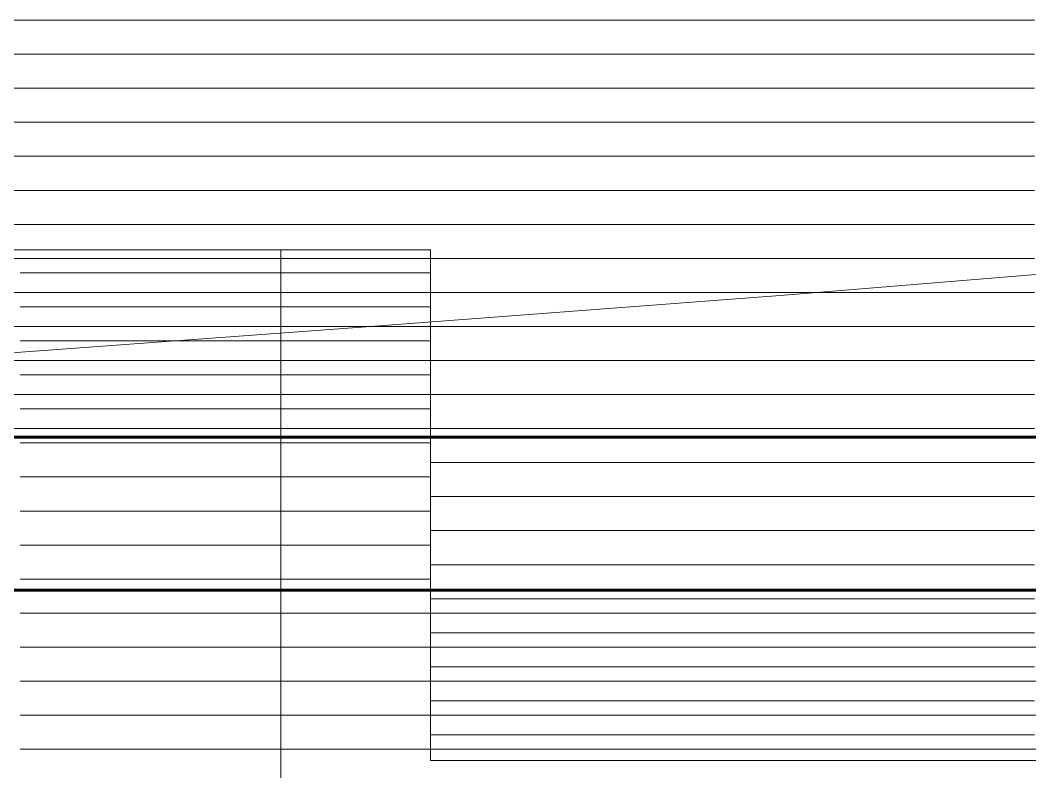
# Model space of a CAD drawing. Header units: metres. Extents: x 48 to 635, y -15 to 39.
# Drawn here: x 65.493 to 68.461, y 16.989 to 19.197 of the extents above; entities that cross this region are included whole.
import ezdxf

# ---------------------------------------------------------------- set-up
doc = ezdxf.new("R2010")
doc.units = ezdxf.units.M
doc.header["$MEASUREMENT"] = 0
doc.linetypes.add('Wipeout_Contour', pattern=[1, 0, -1])
for name, color, linetype in [('Interior - Furniture', 7, 'Continuous'), ('Shell - Roof', 7, 'Continuous'), ('Structural - Bearing', 7, 'Continuous')]:
    doc.layers.add(name, color=color, linetype=linetype)

# ---------------------------------------------------------------- blocks, each defined once
blk = doc.blocks.new('*X19')
at = {"layer": 'Shell - Roof', "color": 23, "linetype": 'Continuous', "lineweight": 13, "true_color": 0xbf8080}
for p, q in [((65.7388, 18.4551), (65.4926, 18.4551)), ((65.7388, 18.4551), (65.4926, 18.4551)), ((65.985, 18.4551), (65.7388, 18.4551)), ((65.985, 18.4551), (65.7388, 18.4551)), ((66.2312, 18.4551), (65.985, 18.4551)), ((66.2312, 18.4551), (65.985, 18.4551)), ((66.259, 18.4551), (66.2312, 18.4551)), ((66.259, 18.4551), (66.2312, 18.4551)), ((65.7388, 18.3551), (65.4926, 18.3551)), ((65.7388, 18.3551), (65.4926, 18.3551)), ((65.985, 18.3551), (65.7388, 18.3551)), ((65.985, 18.3551), (65.7388, 18.3551)), ((66.2312, 18.3551), (65.985, 18.3551)), ((66.2312, 18.3551), (65.985, 18.3551)), ((66.259, 18.3551), (66.2312, 18.3551)), ((66.259, 18.3551), (66.2312, 18.3551)), ((65.7388, 18.2551), (65.4926, 18.2551)), ((65.7388, 18.2551), (65.4926, 18.2551)), ((65.985, 18.2551), (65.7388, 18.2551)), ((65.985, 18.2551), (65.7388, 18.2551)), ((66.2312, 18.2551), (65.985, 18.2551)), ((66.2312, 18.2551), (65.985, 18.2551)), ((66.259, 18.2551), (66.2312, 18.2551)), ((66.259, 18.2551), (66.2312, 18.2551)), ((65.7388, 18.1551), (65.4926, 18.1551)), ((65.7388, 18.1551), (65.4926, 18.1551)), ((65.985, 18.1551), (65.7388, 18.1551)), ((65.985, 18.1551), (65.7388, 18.1551)), ((66.2312, 18.1551), (65.985, 18.1551)), ((66.2312, 18.1551), (65.985, 18.1551)), ((66.259, 18.1551), (66.2312, 18.1551)), ((66.259, 18.1551), (66.2312, 18.1551)), ((65.7388, 18.0551), (65.4926, 18.0551)), ((65.7388, 18.0551), (65.4926, 18.0551)), ((65.985, 18.0551), (65.7388, 18.0551)), ((65.985, 18.0551), (65.7388, 18.0551)), ((66.2312, 18.0551), (65.985, 18.0551)), ((66.2312, 18.0551), (65.985, 18.0551)), ((66.259, 18.0551), (66.2312, 18.0551)), ((66.259, 18.0551), (66.2312, 18.0551)), ((65.7388, 17.9551), (65.4926, 17.9551)), ((65.7388, 17.9551), (65.4926, 17.9551)), ((65.985, 17.9551), (65.7388, 17.9551)), ((65.985, 17.9551), (65.7388, 17.9551)), ((66.2312, 17.9551), (65.985, 17.9551)), ((66.2312, 17.9551), (65.985, 17.9551)), ((66.259, 17.9551), (66.2312, 17.9551)), ((66.259, 17.9551), (66.2312, 17.9551)), ((65.7388, 17.8551), (65.4926, 17.8551)), ((65.7388, 17.8551), (65.4926, 17.8551)), ((65.985, 17.8551), (65.7388, 17.8551)), ((65.985, 17.8551), (65.7388, 17.8551)), ((66.2312, 17.8551), (65.985, 17.8551)), ((66.2312, 17.8551), (65.985, 17.8551)), ((66.259, 17.8551), (66.2312, 17.8551)), ((66.259, 17.8551), (66.2312, 17.8551)), ((65.7388, 17.7551), (65.4926, 17.7551)), ((65.7388, 17.7551), (65.4926, 17.7551)), ((65.985, 17.7551), (65.7388, 17.7551)), ((65.985, 17.7551), (65.7388, 17.7551)), ((66.2312, 17.7551), (65.985, 17.7551)), ((66.2312, 17.7551), (65.985, 17.7551)), ((66.259, 17.7551), (66.2312, 17.7551)), ((66.259, 17.7551), (66.2312, 17.7551)), ((65.7388, 17.6551), (65.4926, 17.6551)), ((65.7388, 17.6551), (65.4926, 17.6551)), ((65.985, 17.6551), (65.7388, 17.6551)), ((65.985, 17.6551), (65.7388, 17.6551)), ((66.2312, 17.6551), (65.985, 17.6551)), ((66.2312, 17.6551), (65.985, 17.6551)), ((66.259, 17.6551), (66.2312, 17.6551)), ((66.259, 17.6551), (66.2312, 17.6551)), ((65.7388, 17.5551), (65.4926, 17.5551)), ((65.7388, 17.5551), (65.4926, 17.5551)), ((65.985, 17.5551), (65.7388, 17.5551)), ((65.985, 17.5551), (65.7388, 17.5551)), ((66.2312, 17.5551), (65.985, 17.5551)), ((66.2312, 17.5551), (65.985, 17.5551)), ((66.259, 17.5551), (66.2312, 17.5551)), ((66.259, 17.5551), (66.2312, 17.5551)), ((65.7388, 17.4551), (65.4926, 17.4551)), ((65.7388, 17.4551), (65.4926, 17.4551)), ((65.985, 17.4551), (65.7388, 17.4551)), ((65.985, 17.4551), (65.7388, 17.4551)), ((66.2312, 17.4551), (65.985, 17.4551)), ((66.2312, 17.4551), (65.985, 17.4551)), ((66.259, 17.4551), (66.2312, 17.4551)), ((66.259, 17.4551), (66.2312, 17.4551)), ((65.7388, 17.3551), (65.4926, 17.3551)), ((65.7388, 17.3551), (65.4926, 17.3551)), ((65.985, 17.3551), (65.7388, 17.3551)), ((65.985, 17.3551), (65.7388, 17.3551)), ((66.2312, 17.3551), (65.985, 17.3551)), ((66.2312, 17.3551), (65.985, 17.3551)), ((66.259, 17.3551), (66.2312, 17.3551)), ((66.259, 17.3551), (66.2312, 17.3551)), ((65.7388, 17.2551), (65.4926, 17.2551)), ((65.7388, 17.2551), (65.4926, 17.2551)), ((65.985, 17.2551), (65.7388, 17.2551)), ((65.985, 17.2551), (65.7388, 17.2551)), ((66.2312, 17.2551), (65.985, 17.2551)), ((66.2312, 17.2551), (65.985, 17.2551)), ((66.259, 17.2551), (66.2312, 17.2551)), ((66.259, 17.2551), (66.2312, 17.2551)), ((65.7388, 17.1551), (65.4926, 17.1551)), ((65.7388, 17.1551), (65.4926, 17.1551)), ((65.985, 17.1551), (65.7388, 17.1551)), ((65.985, 17.1551), (65.7388, 17.1551)), ((66.2312, 17.1551), (65.985, 17.1551)), ((66.2312, 17.1551), (65.985, 17.1551)), ((66.259, 17.1551), (66.2312, 17.1551)), ((66.259, 17.1551), (66.2312, 17.1551)), ((65.7388, 17.0551), (65.4926, 17.0551)), ((65.7388, 17.0551), (65.4926, 17.0551)), ((65.985, 17.0551), (65.7388, 17.0551)), ((65.985, 17.0551), (65.7388, 17.0551)), ((66.2312, 17.0551), (65.985, 17.0551)), ((66.2312, 17.0551), (65.985, 17.0551)), ((66.259, 17.0551), (66.2312, 17.0551)), ((66.259, 17.0551), (66.2312, 17.0551))]:
    blk.add_line(p, q, dxfattribs=at)
blk = doc.blocks.new('*X20')
at = {"layer": 'Shell - Roof', "color": 23, "linetype": 'Continuous', "lineweight": 13, "true_color": 0xbf8080}
for p, q in [((66.259, 18.4551), (66.4774, 18.4551)), ((66.259, 18.4551), (66.4774, 18.4551)), ((66.4774, 18.4551), (66.6988, 18.4551)), ((66.4774, 18.4551), (66.6988, 18.4551)), ((66.259, 18.3551), (66.4774, 18.3551)), ((66.259, 18.3551), (66.4774, 18.3551)), ((66.4774, 18.3551), (66.6988, 18.3551)), ((66.4774, 18.3551), (66.6988, 18.3551)), ((66.259, 18.2551), (66.4774, 18.2551)), ((66.259, 18.2551), (66.4774, 18.2551)), ((66.4774, 18.2551), (66.6988, 18.2551)), ((66.4774, 18.2551), (66.6988, 18.2551)), ((66.259, 18.1551), (66.4774, 18.1551)), ((66.259, 18.1551), (66.4774, 18.1551)), ((66.4774, 18.1551), (66.6988, 18.1551)), ((66.4774, 18.1551), (66.6988, 18.1551)), ((66.259, 18.0551), (66.4774, 18.0551)), ((66.259, 18.0551), (66.4774, 18.0551)), ((66.4774, 18.0551), (66.6988, 18.0551)), ((66.4774, 18.0551), (66.6988, 18.0551)), ((66.259, 17.9551), (66.4774, 17.9551)), ((66.259, 17.9551), (66.4774, 17.9551)), ((66.4774, 17.9551), (66.6988, 17.9551)), ((66.4774, 17.9551), (66.6988, 17.9551)), ((66.259, 17.8551), (66.4774, 17.8551)), ((66.259, 17.8551), (66.4774, 17.8551)), ((66.4774, 17.8551), (66.6988, 17.8551)), ((66.4774, 17.8551), (66.6988, 17.8551)), ((66.259, 17.7551), (66.4774, 17.7551)), ((66.259, 17.7551), (66.4774, 17.7551)), ((66.4774, 17.7551), (66.6988, 17.7551)), ((66.4774, 17.7551), (66.6988, 17.7551)), ((66.259, 17.6551), (66.4774, 17.6551)), ((66.259, 17.6551), (66.4774, 17.6551)), ((66.4774, 17.6551), (66.6988, 17.6551)), ((66.4774, 17.6551), (66.6988, 17.6551)), ((66.259, 17.5551), (66.4774, 17.5551)), ((66.259, 17.5551), (66.4774, 17.5551)), ((66.4774, 17.5551), (66.6988, 17.5551)), ((66.4774, 17.5551), (66.6988, 17.5551)), ((66.259, 17.4551), (66.4774, 17.4551)), ((66.259, 17.4551), (66.4774, 17.4551)), ((66.4774, 17.4551), (66.7236, 17.4551)), ((66.4774, 17.4551), (66.7236, 17.4551)), ((66.7236, 17.4551), (66.9698, 17.4551)), ((66.7236, 17.4551), (66.9698, 17.4551)), ((66.9698, 17.4551), (67.216, 17.4551)), ((66.9698, 17.4551), (67.216, 17.4551)), ((67.216, 17.4551), (67.4622, 17.4551)), ((67.216, 17.4551), (67.4622, 17.4551)), ((67.4622, 17.4551), (67.7084, 17.4551)), ((67.4622, 17.4551), (67.7084, 17.4551)), ((67.7084, 17.4551), (67.9546, 17.4551)), ((67.7084, 17.4551), (67.9546, 17.4551)), ((67.9546, 17.4551), (68.2008, 17.4551)), ((67.9546, 17.4551), (68.2008, 17.4551)), ((68.2008, 17.4551), (68.447, 17.4551)), ((68.2008, 17.4551), (68.447, 17.4551)), ((68.447, 17.4551), (68.6932, 17.4551)), ((68.447, 17.4551), (68.6932, 17.4551)), ((66.259, 17.3551), (66.4774, 17.3551)), ((66.259, 17.3551), (66.4774, 17.3551)), ((66.4774, 17.3551), (66.7236, 17.3551)), ((66.4774, 17.3551), (66.7236, 17.3551)), ((66.7236, 17.3551), (66.9698, 17.3551)), ((66.7236, 17.3551), (66.9698, 17.3551)), ((66.9698, 17.3551), (67.216, 17.3551)), ((66.9698, 17.3551), (67.216, 17.3551)), ((67.216, 17.3551), (67.4622, 17.3551)), ((67.216, 17.3551), (67.4622, 17.3551)), ((67.4622, 17.3551), (67.7084, 17.3551)), ((67.4622, 17.3551), (67.7084, 17.3551)), ((67.7084, 17.3551), (67.9546, 17.3551)), ((67.7084, 17.3551), (67.9546, 17.3551)), ((67.9546, 17.3551), (68.2008, 17.3551)), ((67.9546, 17.3551), (68.2008, 17.3551)), ((68.2008, 17.3551), (68.447, 17.3551)), ((68.2008, 17.3551), (68.447, 17.3551)), ((68.447, 17.3551), (68.6932, 17.3551)), ((68.447, 17.3551), (68.6932, 17.3551)), ((66.259, 17.2551), (66.4774, 17.2551)), ((66.259, 17.2551), (66.4774, 17.2551)), ((66.4774, 17.2551), (66.7236, 17.2551)), ((66.4774, 17.2551), (66.7236, 17.2551)), ((66.7236, 17.2551), (66.9698, 17.2551)), ((66.7236, 17.2551), (66.9698, 17.2551)), ((66.9698, 17.2551), (67.216, 17.2551)), ((66.9698, 17.2551), (67.216, 17.2551)), ((67.216, 17.2551), (67.4622, 17.2551)), ((67.216, 17.2551), (67.4622, 17.2551)), ((67.4622, 17.2551), (67.7084, 17.2551)), ((67.4622, 17.2551), (67.7084, 17.2551)), ((67.7084, 17.2551), (67.9546, 17.2551)), ((67.7084, 17.2551), (67.9546, 17.2551)), ((67.9546, 17.2551), (68.2008, 17.2551)), ((67.9546, 17.2551), (68.2008, 17.2551)), ((68.2008, 17.2551), (68.447, 17.2551)), ((68.2008, 17.2551), (68.447, 17.2551)), ((68.447, 17.2551), (68.6932, 17.2551)), ((68.447, 17.2551), (68.6932, 17.2551)), ((66.259, 17.1551), (66.4774, 17.1551)), ((66.259, 17.1551), (66.4774, 17.1551)), ((66.4774, 17.1551), (66.7236, 17.1551)), ((66.4774, 17.1551), (66.7236, 17.1551)), ((66.7236, 17.1551), (66.9698, 17.1551)), ((66.7236, 17.1551), (66.9698, 17.1551)), ((66.9698, 17.1551), (67.216, 17.1551)), ((66.9698, 17.1551), (67.216, 17.1551)), ((67.216, 17.1551), (67.4622, 17.1551)), ((67.216, 17.1551), (67.4622, 17.1551)), ((67.4622, 17.1551), (67.7084, 17.1551)), ((67.4622, 17.1551), (67.7084, 17.1551)), ((67.7084, 17.1551), (67.9546, 17.1551)), ((67.7084, 17.1551), (67.9546, 17.1551)), ((67.9546, 17.1551), (68.2008, 17.1551)), ((67.9546, 17.1551), (68.2008, 17.1551)), ((68.2008, 17.1551), (68.447, 17.1551)), ((68.2008, 17.1551), (68.447, 17.1551)), ((68.447, 17.1551), (68.6932, 17.1551)), ((68.447, 17.1551), (68.6932, 17.1551)), ((66.259, 17.0551), (66.4774, 17.0551)), ((66.259, 17.0551), (66.4774, 17.0551)), ((66.4774, 17.0551), (66.7236, 17.0551)), ((66.4774, 17.0551), (66.7236, 17.0551)), ((66.7236, 17.0551), (66.9698, 17.0551)), ((66.7236, 17.0551), (66.9698, 17.0551)), ((66.9698, 17.0551), (67.216, 17.0551)), ((66.9698, 17.0551), (67.216, 17.0551)), ((67.216, 17.0551), (67.4622, 17.0551)), ((67.216, 17.0551), (67.4622, 17.0551)), ((67.4622, 17.0551), (67.7084, 17.0551)), ((67.4622, 17.0551), (67.7084, 17.0551)), ((67.7084, 17.0551), (67.9546, 17.0551)), ((67.7084, 17.0551), (67.9546, 17.0551)), ((67.9546, 17.0551), (68.2008, 17.0551)), ((67.9546, 17.0551), (68.2008, 17.0551)), ((68.2008, 17.0551), (68.447, 17.0551)), ((68.2008, 17.0551), (68.447, 17.0551)), ((68.447, 17.0551), (68.6932, 17.0551)), ((68.447, 17.0551), (68.6932, 17.0551))]:
    blk.add_line(p, q, dxfattribs=at)
blk = doc.blocks.new('*X21')
at = {"layer": 'Shell - Roof', "color": 23, "linetype": 'Continuous', "lineweight": 13, "true_color": 0xbf8080}
for p, q in [((65.5786, 19.1974), (65.3372, 19.1974)), ((65.5786, 19.1974), (65.3372, 19.1974)), ((65.82, 19.1974), (65.5786, 19.1974)), ((65.82, 19.1974), (65.5786, 19.1974)), ((66.0614, 19.1974), (65.82, 19.1974)), ((66.0614, 19.1974), (65.82, 19.1974)), ((66.3029, 19.1974), (66.0614, 19.1974)), ((66.3029, 19.1974), (66.0614, 19.1974)), ((66.5443, 19.1974), (66.3029, 19.1974)), ((66.5443, 19.1974), (66.3029, 19.1974)), ((66.7857, 19.1974), (66.5443, 19.1974)), ((66.7857, 19.1974), (66.5443, 19.1974)), ((67.0271, 19.1974), (66.7857, 19.1974)), ((67.0271, 19.1974), (66.7857, 19.1974)), ((67.2685, 19.1974), (67.0271, 19.1974)), ((67.2685, 19.1974), (67.0271, 19.1974)), ((67.51, 19.1974), (67.2685, 19.1974)), ((67.51, 19.1974), (67.2685, 19.1974)), ((67.7514, 19.1974), (67.51, 19.1974)), ((67.7514, 19.1974), (67.51, 19.1974)), ((67.9928, 19.1974), (67.7514, 19.1974)), ((67.9928, 19.1974), (67.7514, 19.1974)), ((68.2342, 19.1974), (67.9928, 19.1974)), ((68.2342, 19.1974), (67.9928, 19.1974)), ((68.4756, 19.1974), (68.2342, 19.1974)), ((68.4756, 19.1974), (68.2342, 19.1974)), ((65.5786, 19.0974), (65.3372, 19.0974)), ((65.5786, 19.0974), (65.3372, 19.0974)), ((65.82, 19.0974), (65.5786, 19.0974)), ((65.82, 19.0974), (65.5786, 19.0974)), ((66.0614, 19.0974), (65.82, 19.0974)), ((66.0614, 19.0974), (65.82, 19.0974)), ((66.3029, 19.0974), (66.0614, 19.0974)), ((66.3029, 19.0974), (66.0614, 19.0974)), ((66.5443, 19.0974), (66.3029, 19.0974)), ((66.5443, 19.0974), (66.3029, 19.0974)), ((66.7857, 19.0974), (66.5443, 19.0974)), ((66.7857, 19.0974), (66.5443, 19.0974)), ((67.0271, 19.0974), (66.7857, 19.0974)), ((67.0271, 19.0974), (66.7857, 19.0974)), ((67.2685, 19.0974), (67.0271, 19.0974)), ((67.2685, 19.0974), (67.0271, 19.0974)), ((67.51, 19.0974), (67.2685, 19.0974)), ((67.51, 19.0974), (67.2685, 19.0974)), ((67.7514, 19.0974), (67.51, 19.0974)), ((67.7514, 19.0974), (67.51, 19.0974)), ((67.9928, 19.0974), (67.7514, 19.0974)), ((67.9928, 19.0974), (67.7514, 19.0974)), ((68.2342, 19.0974), (67.9928, 19.0974)), ((68.2342, 19.0974), (67.9928, 19.0974)), ((68.4756, 19.0974), (68.2342, 19.0974)), ((68.4756, 19.0974), (68.2342, 19.0974)), ((65.5786, 18.9974), (65.3372, 18.9974)), ((65.5786, 18.9974), (65.3372, 18.9974)), ((65.82, 18.9974), (65.5786, 18.9974)), ((65.82, 18.9974), (65.5786, 18.9974)), ((66.0614, 18.9974), (65.82, 18.9974)), ((66.0614, 18.9974), (65.82, 18.9974)), ((66.3029, 18.9974), (66.0614, 18.9974)), ((66.3029, 18.9974), (66.0614, 18.9974)), ((66.5443, 18.9974), (66.3029, 18.9974)), ((66.5443, 18.9974), (66.3029, 18.9974)), ((66.7857, 18.9974), (66.5443, 18.9974)), ((66.7857, 18.9974), (66.5443, 18.9974)), ((67.0271, 18.9974), (66.7857, 18.9974)), ((67.0271, 18.9974), (66.7857, 18.9974)), ((67.2685, 18.9974), (67.0271, 18.9974)), ((67.2685, 18.9974), (67.0271, 18.9974)), ((67.51, 18.9974), (67.2685, 18.9974)), ((67.51, 18.9974), (67.2685, 18.9974)), ((67.7514, 18.9974), (67.51, 18.9974)), ((67.7514, 18.9974), (67.51, 18.9974)), ((67.9928, 18.9974), (67.7514, 18.9974)), ((67.9928, 18.9974), (67.7514, 18.9974)), ((68.2342, 18.9974), (67.9928, 18.9974)), ((68.2342, 18.9974), (67.9928, 18.9974)), ((68.4756, 18.9974), (68.2342, 18.9974)), ((68.4756, 18.9974), (68.2342, 18.9974)), ((65.5786, 18.8974), (65.3372, 18.8974)), ((65.5786, 18.8974), (65.3372, 18.8974)), ((65.82, 18.8974), (65.5786, 18.8974)), ((65.82, 18.8974), (65.5786, 18.8974)), ((66.0614, 18.8974), (65.82, 18.8974)), ((66.0614, 18.8974), (65.82, 18.8974)), ((66.3029, 18.8974), (66.0614, 18.8974)), ((66.3029, 18.8974), (66.0614, 18.8974)), ((66.5443, 18.8974), (66.3029, 18.8974)), ((66.5443, 18.8974), (66.3029, 18.8974)), ((66.7857, 18.8974), (66.5443, 18.8974)), ((66.7857, 18.8974), (66.5443, 18.8974)), ((67.0271, 18.8974), (66.7857, 18.8974)), ((67.0271, 18.8974), (66.7857, 18.8974)), ((67.2685, 18.8974), (67.0271, 18.8974)), ((67.2685, 18.8974), (67.0271, 18.8974)), ((67.51, 18.8974), (67.2685, 18.8974)), ((67.51, 18.8974), (67.2685, 18.8974)), ((67.7514, 18.8974), (67.51, 18.8974)), ((67.7514, 18.8974), (67.51, 18.8974)), ((67.9928, 18.8974), (67.7514, 18.8974)), ((67.9928, 18.8974), (67.7514, 18.8974)), ((68.2342, 18.8974), (67.9928, 18.8974)), ((68.2342, 18.8974), (67.9928, 18.8974)), ((68.4756, 18.8974), (68.2342, 18.8974)), ((68.4756, 18.8974), (68.2342, 18.8974)), ((65.5786, 18.7974), (65.3372, 18.7974)), ((65.5786, 18.7974), (65.3372, 18.7974)), ((65.82, 18.7974), (65.5786, 18.7974)), ((65.82, 18.7974), (65.5786, 18.7974)), ((66.0614, 18.7974), (65.82, 18.7974)), ((66.0614, 18.7974), (65.82, 18.7974)), ((66.3029, 18.7974), (66.0614, 18.7974)), ((66.3029, 18.7974), (66.0614, 18.7974)), ((66.5443, 18.7974), (66.3029, 18.7974)), ((66.5443, 18.7974), (66.3029, 18.7974)), ((66.7857, 18.7974), (66.5443, 18.7974)), ((66.7857, 18.7974), (66.5443, 18.7974)), ((67.0271, 18.7974), (66.7857, 18.7974)), ((67.0271, 18.7974), (66.7857, 18.7974)), ((67.2685, 18.7974), (67.0271, 18.7974)), ((67.2685, 18.7974), (67.0271, 18.7974)), ((67.51, 18.7974), (67.2685, 18.7974)), ((67.51, 18.7974), (67.2685, 18.7974)), ((67.7514, 18.7974), (67.51, 18.7974)), ((67.7514, 18.7974), (67.51, 18.7974)), ((67.9928, 18.7974), (67.7514, 18.7974)), ((67.9928, 18.7974), (67.7514, 18.7974)), ((68.2342, 18.7974), (67.9928, 18.7974)), ((68.2342, 18.7974), (67.9928, 18.7974)), ((68.4756, 18.7974), (68.2342, 18.7974)), ((68.4756, 18.7974), (68.2342, 18.7974)), ((65.5786, 18.6974), (65.3372, 18.6974)), ((65.5786, 18.6974), (65.3372, 18.6974)), ((65.82, 18.6974), (65.5786, 18.6974)), ((65.82, 18.6974), (65.5786, 18.6974)), ((66.0614, 18.6974), (65.82, 18.6974)), ((66.0614, 18.6974), (65.82, 18.6974)), ((66.3029, 18.6974), (66.0614, 18.6974)), ((66.3029, 18.6974), (66.0614, 18.6974)), ((66.5443, 18.6974), (66.3029, 18.6974)), ((66.5443, 18.6974), (66.3029, 18.6974)), ((66.7857, 18.6974), (66.5443, 18.6974)), ((66.7857, 18.6974), (66.5443, 18.6974)), ((67.0271, 18.6974), (66.7857, 18.6974)), ((67.0271, 18.6974), (66.7857, 18.6974)), ((67.2685, 18.6974), (67.0271, 18.6974)), ((67.2685, 18.6974), (67.0271, 18.6974)), ((67.51, 18.6974), (67.2685, 18.6974)), ((67.51, 18.6974), (67.2685, 18.6974)), ((67.7514, 18.6974), (67.51, 18.6974)), ((67.7514, 18.6974), (67.51, 18.6974)), ((67.9928, 18.6974), (67.7514, 18.6974)), ((67.9928, 18.6974), (67.7514, 18.6974)), ((68.2342, 18.6974), (67.9928, 18.6974)), ((68.2342, 18.6974), (67.9928, 18.6974)), ((68.4756, 18.6974), (68.2342, 18.6974)), ((68.4756, 18.6974), (68.2342, 18.6974)), ((65.5786, 18.5974), (65.3372, 18.5974)), ((65.5786, 18.5974), (65.3372, 18.5974)), ((65.82, 18.5974), (65.5786, 18.5974)), ((65.82, 18.5974), (65.5786, 18.5974)), ((66.0614, 18.5974), (65.82, 18.5974)), ((66.0614, 18.5974), (65.82, 18.5974)), ((66.3029, 18.5974), (66.0614, 18.5974)), ((66.3029, 18.5974), (66.0614, 18.5974)), ((66.5443, 18.5974), (66.3029, 18.5974)), ((66.5443, 18.5974), (66.3029, 18.5974)), ((66.7857, 18.5974), (66.5443, 18.5974)), ((66.7857, 18.5974), (66.5443, 18.5974)), ((67.0271, 18.5974), (66.7857, 18.5974)), ((67.0271, 18.5974), (66.7857, 18.5974)), ((67.2685, 18.5974), (67.0271, 18.5974)), ((67.2685, 18.5974), (67.0271, 18.5974)), ((67.51, 18.5974), (67.2685, 18.5974)), ((67.51, 18.5974), (67.2685, 18.5974)), ((67.7514, 18.5974), (67.51, 18.5974)), ((67.7514, 18.5974), (67.51, 18.5974)), ((67.9928, 18.5974), (67.7514, 18.5974)), ((67.9928, 18.5974), (67.7514, 18.5974)), ((68.2342, 18.5974), (67.9928, 18.5974)), ((68.2342, 18.5974), (67.9928, 18.5974)), ((68.4756, 18.5974), (68.2342, 18.5974)), ((68.4756, 18.5974), (68.2342, 18.5974)), ((65.5786, 18.4974), (65.3372, 18.4974)), ((65.5786, 18.4974), (65.3372, 18.4974)), ((65.82, 18.4974), (65.5786, 18.4974)), ((65.82, 18.4974), (65.5786, 18.4974)), ((66.0614, 18.4974), (65.82, 18.4974)), ((66.0614, 18.4974), (65.82, 18.4974)), ((66.3029, 18.4974), (66.0614, 18.4974)), ((66.3029, 18.4974), (66.0614, 18.4974)), ((66.5443, 18.4974), (66.3029, 18.4974)), ((66.5443, 18.4974), (66.3029, 18.4974)), ((66.7857, 18.4974), (66.5443, 18.4974)), ((66.7857, 18.4974), (66.5443, 18.4974)), ((67.0271, 18.4974), (66.7857, 18.4974)), ((67.0271, 18.4974), (66.7857, 18.4974)), ((67.2685, 18.4974), (67.0271, 18.4974)), ((67.2685, 18.4974), (67.0271, 18.4974)), ((67.51, 18.4974), (67.2685, 18.4974)), ((67.51, 18.4974), (67.2685, 18.4974)), ((67.7514, 18.4974), (67.51, 18.4974)), ((67.7514, 18.4974), (67.51, 18.4974)), ((67.9928, 18.4974), (67.7514, 18.4974)), ((67.9928, 18.4974), (67.7514, 18.4974)), ((68.2342, 18.4974), (67.9928, 18.4974)), ((68.2342, 18.4974), (67.9928, 18.4974)), ((68.4756, 18.4974), (68.2342, 18.4974)), ((68.4756, 18.4974), (68.2342, 18.4974)), ((65.5786, 18.3974), (65.3372, 18.3974)), ((65.5786, 18.3974), (65.3372, 18.3974)), ((65.82, 18.3974), (65.5786, 18.3974)), ((65.82, 18.3974), (65.5786, 18.3974)), ((66.0614, 18.3974), (65.82, 18.3974)), ((66.0614, 18.3974), (65.82, 18.3974)), ((66.3029, 18.3974), (66.0614, 18.3974)), ((66.3029, 18.3974), (66.0614, 18.3974)), ((66.5443, 18.3974), (66.3029, 18.3974)), ((66.5443, 18.3974), (66.3029, 18.3974)), ((66.7857, 18.3974), (66.5443, 18.3974)), ((66.7857, 18.3974), (66.5443, 18.3974)), ((67.0271, 18.3974), (66.7857, 18.3974)), ((67.0271, 18.3974), (66.7857, 18.3974)), ((67.2685, 18.3974), (67.0271, 18.3974)), ((67.2685, 18.3974), (67.0271, 18.3974)), ((67.51, 18.3974), (67.2685, 18.3974)), ((67.51, 18.3974), (67.2685, 18.3974)), ((67.7514, 18.3974), (67.51, 18.3974)), ((67.7514, 18.3974), (67.51, 18.3974)), ((67.9928, 18.3974), (67.7514, 18.3974)), ((67.9928, 18.3974), (67.7514, 18.3974)), ((68.2342, 18.3974), (67.9928, 18.3974)), ((68.2342, 18.3974), (67.9928, 18.3974)), ((68.4756, 18.3974), (68.2342, 18.3974)), ((68.4756, 18.3974), (68.2342, 18.3974)), ((65.5786, 18.2974), (65.3372, 18.2974)), ((65.5786, 18.2974), (65.3372, 18.2974)), ((65.82, 18.2974), (65.5786, 18.2974)), ((65.82, 18.2974), (65.5786, 18.2974)), ((66.0614, 18.2974), (65.82, 18.2974)), ((66.0614, 18.2974), (65.82, 18.2974)), ((66.3029, 18.2974), (66.0614, 18.2974)), ((66.3029, 18.2974), (66.0614, 18.2974)), ((66.5443, 18.2974), (66.3029, 18.2974)), ((66.5443, 18.2974), (66.3029, 18.2974)), ((66.7857, 18.2974), (66.5443, 18.2974)), ((66.7857, 18.2974), (66.5443, 18.2974)), ((67.0271, 18.2974), (66.7857, 18.2974)), ((67.0271, 18.2974), (66.7857, 18.2974)), ((67.2685, 18.2974), (67.0271, 18.2974)), ((67.2685, 18.2974), (67.0271, 18.2974)), ((67.51, 18.2974), (67.2685, 18.2974)), ((67.51, 18.2974), (67.2685, 18.2974)), ((67.7514, 18.2974), (67.51, 18.2974)), ((67.7514, 18.2974), (67.51, 18.2974)), ((67.9928, 18.2974), (67.7514, 18.2974)), ((67.9928, 18.2974), (67.7514, 18.2974)), ((68.2342, 18.2974), (67.9928, 18.2974)), ((68.2342, 18.2974), (67.9928, 18.2974)), ((68.4756, 18.2974), (68.2342, 18.2974)), ((68.4756, 18.2974), (68.2342, 18.2974)), ((65.5786, 18.1974), (65.3372, 18.1974)), ((65.5786, 18.1974), (65.3372, 18.1974)), ((65.82, 18.1974), (65.5786, 18.1974)), ((65.82, 18.1974), (65.5786, 18.1974)), ((66.0614, 18.1974), (65.82, 18.1974)), ((66.0614, 18.1974), (65.82, 18.1974)), ((66.3029, 18.1974), (66.0614, 18.1974)), ((66.3029, 18.1974), (66.0614, 18.1974)), ((66.5443, 18.1974), (66.3029, 18.1974)), ((66.5443, 18.1974), (66.3029, 18.1974)), ((66.7857, 18.1974), (66.5443, 18.1974)), ((66.7857, 18.1974), (66.5443, 18.1974)), ((67.0271, 18.1974), (66.7857, 18.1974)), ((67.0271, 18.1974), (66.7857, 18.1974)), ((67.2685, 18.1974), (67.0271, 18.1974)), ((67.2685, 18.1974), (67.0271, 18.1974)), ((67.51, 18.1974), (67.2685, 18.1974)), ((67.51, 18.1974), (67.2685, 18.1974)), ((67.7514, 18.1974), (67.51, 18.1974)), ((67.7514, 18.1974), (67.51, 18.1974)), ((67.9928, 18.1974), (67.7514, 18.1974)), ((67.9928, 18.1974), (67.7514, 18.1974)), ((68.2342, 18.1974), (67.9928, 18.1974)), ((68.2342, 18.1974), (67.9928, 18.1974)), ((68.4756, 18.1974), (68.2342, 18.1974)), ((68.4756, 18.1974), (68.2342, 18.1974)), ((65.5786, 18.0974), (65.3372, 18.0974)), ((65.5786, 18.0974), (65.3372, 18.0974)), ((65.82, 18.0974), (65.5786, 18.0974)), ((65.82, 18.0974), (65.5786, 18.0974)), ((66.0614, 18.0974), (65.82, 18.0974)), ((66.0614, 18.0974), (65.82, 18.0974)), ((66.3029, 18.0974), (66.0614, 18.0974)), ((66.3029, 18.0974), (66.0614, 18.0974)), ((66.5443, 18.0974), (66.3029, 18.0974)), ((66.5443, 18.0974), (66.3029, 18.0974)), ((66.7857, 18.0974), (66.5443, 18.0974)), ((66.7857, 18.0974), (66.5443, 18.0974)), ((67.0271, 18.0974), (66.7857, 18.0974)), ((67.0271, 18.0974), (66.7857, 18.0974)), ((67.2685, 18.0974), (67.0271, 18.0974)), ((67.2685, 18.0974), (67.0271, 18.0974)), ((67.51, 18.0974), (67.2685, 18.0974)), ((67.51, 18.0974), (67.2685, 18.0974)), ((67.7514, 18.0974), (67.51, 18.0974)), ((67.7514, 18.0974), (67.51, 18.0974)), ((67.9928, 18.0974), (67.7514, 18.0974)), ((67.9928, 18.0974), (67.7514, 18.0974)), ((68.2342, 18.0974), (67.9928, 18.0974)), ((68.2342, 18.0974), (67.9928, 18.0974)), ((68.4756, 18.0974), (68.2342, 18.0974)), ((68.4756, 18.0974), (68.2342, 18.0974)), ((65.5786, 17.9974), (65.3372, 17.9974)), ((65.5786, 17.9974), (65.3372, 17.9974)), ((65.82, 17.9974), (65.5786, 17.9974)), ((65.82, 17.9974), (65.5786, 17.9974)), ((66.0614, 17.9974), (65.82, 17.9974)), ((66.0614, 17.9974), (65.82, 17.9974)), ((66.3029, 17.9974), (66.0614, 17.9974)), ((66.3029, 17.9974), (66.0614, 17.9974)), ((66.5443, 17.9974), (66.3029, 17.9974)), ((66.5443, 17.9974), (66.3029, 17.9974)), ((66.7857, 17.9974), (66.5443, 17.9974)), ((66.7857, 17.9974), (66.5443, 17.9974)), ((67.0271, 17.9974), (66.7857, 17.9974)), ((67.0271, 17.9974), (66.7857, 17.9974)), ((67.2685, 17.9974), (67.0271, 17.9974)), ((67.2685, 17.9974), (67.0271, 17.9974)), ((67.51, 17.9974), (67.2685, 17.9974)), ((67.51, 17.9974), (67.2685, 17.9974)), ((67.7514, 17.9974), (67.51, 17.9974)), ((67.7514, 17.9974), (67.51, 17.9974)), ((67.9928, 17.9974), (67.7514, 17.9974)), ((67.9928, 17.9974), (67.7514, 17.9974)), ((68.2342, 17.9974), (67.9928, 17.9974)), ((68.2342, 17.9974), (67.9928, 17.9974)), ((68.4756, 17.9974), (68.2342, 17.9974)), ((68.4756, 17.9974), (68.2342, 17.9974)), ((66.7857, 17.8974), (66.6988, 17.8974)), ((66.7857, 17.8974), (66.6988, 17.8974)), ((67.0271, 17.8974), (66.7857, 17.8974)), ((67.0271, 17.8974), (66.7857, 17.8974)), ((67.2685, 17.8974), (67.0271, 17.8974)), ((67.2685, 17.8974), (67.0271, 17.8974)), ((67.51, 17.8974), (67.2685, 17.8974)), ((67.51, 17.8974), (67.2685, 17.8974)), ((67.7514, 17.8974), (67.51, 17.8974)), ((67.7514, 17.8974), (67.51, 17.8974)), ((67.9928, 17.8974), (67.7514, 17.8974)), ((67.9928, 17.8974), (67.7514, 17.8974)), ((68.2342, 17.8974), (67.9928, 17.8974)), ((68.2342, 17.8974), (67.9928, 17.8974)), ((68.4756, 17.8974), (68.2342, 17.8974)), ((68.4756, 17.8974), (68.2342, 17.8974)), ((66.7857, 17.7974), (66.6988, 17.7974)), ((66.7857, 17.7974), (66.6988, 17.7974)), ((67.0271, 17.7974), (66.7857, 17.7974)), ((67.0271, 17.7974), (66.7857, 17.7974)), ((67.2685, 17.7974), (67.0271, 17.7974)), ((67.2685, 17.7974), (67.0271, 17.7974)), ((67.51, 17.7974), (67.2685, 17.7974)), ((67.51, 17.7974), (67.2685, 17.7974)), ((67.7514, 17.7974), (67.51, 17.7974)), ((67.7514, 17.7974), (67.51, 17.7974)), ((67.9928, 17.7974), (67.7514, 17.7974)), ((67.9928, 17.7974), (67.7514, 17.7974)), ((68.2342, 17.7974), (67.9928, 17.7974)), ((68.2342, 17.7974), (67.9928, 17.7974)), ((68.4756, 17.7974), (68.2342, 17.7974)), ((68.4756, 17.7974), (68.2342, 17.7974)), ((66.7857, 17.6974), (66.6988, 17.6974)), ((66.7857, 17.6974), (66.6988, 17.6974)), ((67.0271, 17.6974), (66.7857, 17.6974)), ((67.0271, 17.6974), (66.7857, 17.6974)), ((67.2685, 17.6974), (67.0271, 17.6974)), ((67.2685, 17.6974), (67.0271, 17.6974)), ((67.51, 17.6974), (67.2685, 17.6974)), ((67.51, 17.6974), (67.2685, 17.6974)), ((67.7514, 17.6974), (67.51, 17.6974)), ((67.7514, 17.6974), (67.51, 17.6974)), ((67.9928, 17.6974), (67.7514, 17.6974)), ((67.9928, 17.6974), (67.7514, 17.6974)), ((68.2342, 17.6974), (67.9928, 17.6974)), ((68.2342, 17.6974), (67.9928, 17.6974)), ((68.4756, 17.6974), (68.2342, 17.6974)), ((68.4756, 17.6974), (68.2342, 17.6974)), ((66.7857, 17.5974), (66.6988, 17.5974)), ((66.7857, 17.5974), (66.6988, 17.5974)), ((67.0271, 17.5974), (66.7857, 17.5974)), ((67.0271, 17.5974), (66.7857, 17.5974)), ((67.2685, 17.5974), (67.0271, 17.5974)), ((67.2685, 17.5974), (67.0271, 17.5974)), ((67.51, 17.5974), (67.2685, 17.5974)), ((67.51, 17.5974), (67.2685, 17.5974)), ((67.7514, 17.5974), (67.51, 17.5974)), ((67.7514, 17.5974), (67.51, 17.5974)), ((67.9928, 17.5974), (67.7514, 17.5974)), ((67.9928, 17.5974), (67.7514, 17.5974)), ((68.2342, 17.5974), (67.9928, 17.5974)), ((68.2342, 17.5974), (67.9928, 17.5974)), ((68.4756, 17.5974), (68.2342, 17.5974)), ((68.4756, 17.5974), (68.2342, 17.5974)), ((66.7857, 17.4974), (66.6988, 17.4974)), ((66.7857, 17.4974), (66.6988, 17.4974)), ((67.0271, 17.4974), (66.7857, 17.4974)), ((67.0271, 17.4974), (66.7857, 17.4974)), ((67.2685, 17.4974), (67.0271, 17.4974)), ((67.2685, 17.4974), (67.0271, 17.4974)), ((67.51, 17.4974), (67.2685, 17.4974)), ((67.51, 17.4974), (67.2685, 17.4974)), ((67.7514, 17.4974), (67.51, 17.4974)), ((67.7514, 17.4974), (67.51, 17.4974)), ((67.9928, 17.4974), (67.7514, 17.4974)), ((67.9928, 17.4974), (67.7514, 17.4974)), ((68.2342, 17.4974), (67.9928, 17.4974)), ((68.2342, 17.4974), (67.9928, 17.4974)), ((68.4756, 17.4974), (68.2342, 17.4974)), ((68.4756, 17.4974), (68.2342, 17.4974)), ((66.7857, 17.3974), (66.6988, 17.3974)), ((66.7857, 17.3974), (66.6988, 17.3974)), ((67.0271, 17.3974), (66.7857, 17.3974)), ((67.0271, 17.3974), (66.7857, 17.3974)), ((67.2685, 17.3974), (67.0271, 17.3974)), ((67.2685, 17.3974), (67.0271, 17.3974)), ((67.51, 17.3974), (67.2685, 17.3974)), ((67.51, 17.3974), (67.2685, 17.3974)), ((67.7514, 17.3974), (67.51, 17.3974)), ((67.7514, 17.3974), (67.51, 17.3974)), ((67.9928, 17.3974), (67.7514, 17.3974)), ((67.9928, 17.3974), (67.7514, 17.3974)), ((68.2342, 17.3974), (67.9928, 17.3974)), ((68.2342, 17.3974), (67.9928, 17.3974)), ((68.4756, 17.3974), (68.2342, 17.3974)), ((68.4756, 17.3974), (68.2342, 17.3974)), ((66.7857, 17.2974), (66.6988, 17.2974)), ((66.7857, 17.2974), (66.6988, 17.2974)), ((67.0271, 17.2974), (66.7857, 17.2974)), ((67.0271, 17.2974), (66.7857, 17.2974)), ((67.2685, 17.2974), (67.0271, 17.2974)), ((67.2685, 17.2974), (67.0271, 17.2974)), ((67.51, 17.2974), (67.2685, 17.2974)), ((67.51, 17.2974), (67.2685, 17.2974)), ((67.7514, 17.2974), (67.51, 17.2974)), ((67.7514, 17.2974), (67.51, 17.2974)), ((67.9928, 17.2974), (67.7514, 17.2974)), ((67.9928, 17.2974), (67.7514, 17.2974)), ((68.2342, 17.2974), (67.9928, 17.2974)), ((68.2342, 17.2974), (67.9928, 17.2974)), ((68.4756, 17.2974), (68.2342, 17.2974)), ((68.4756, 17.2974), (68.2342, 17.2974)), ((66.7857, 17.1974), (66.6988, 17.1974)), ((66.7857, 17.1974), (66.6988, 17.1974)), ((67.0271, 17.1974), (66.7857, 17.1974)), ((67.0271, 17.1974), (66.7857, 17.1974)), ((67.2685, 17.1974), (67.0271, 17.1974)), ((67.2685, 17.1974), (67.0271, 17.1974)), ((67.51, 17.1974), (67.2685, 17.1974)), ((67.51, 17.1974), (67.2685, 17.1974)), ((67.7514, 17.1974), (67.51, 17.1974)), ((67.7514, 17.1974), (67.51, 17.1974)), ((67.9928, 17.1974), (67.7514, 17.1974)), ((67.9928, 17.1974), (67.7514, 17.1974)), ((68.2342, 17.1974), (67.9928, 17.1974)), ((68.2342, 17.1974), (67.9928, 17.1974)), ((68.4756, 17.1974), (68.2342, 17.1974)), ((68.4756, 17.1974), (68.2342, 17.1974)), ((66.7857, 17.0974), (66.6988, 17.0974)), ((66.7857, 17.0974), (66.6988, 17.0974)), ((67.0271, 17.0974), (66.7857, 17.0974)), ((67.0271, 17.0974), (66.7857, 17.0974)), ((67.2685, 17.0974), (67.0271, 17.0974)), ((67.2685, 17.0974), (67.0271, 17.0974)), ((67.51, 17.0974), (67.2685, 17.0974)), ((67.51, 17.0974), (67.2685, 17.0974)), ((67.7514, 17.0974), (67.51, 17.0974)), ((67.7514, 17.0974), (67.51, 17.0974)), ((67.9928, 17.0974), (67.7514, 17.0974)), ((67.9928, 17.0974), (67.7514, 17.0974)), ((68.2342, 17.0974), (67.9928, 17.0974)), ((68.2342, 17.0974), (67.9928, 17.0974)), ((68.4756, 17.0974), (68.2342, 17.0974)), ((68.4756, 17.0974), (68.2342, 17.0974))]:
    blk.add_line(p, q, dxfattribs=at)

msp = doc.modelspace()

# ---------------------------------------------------------------- linework, layer by layer
at = {"layer": 'Interior - Furniture', "color": 8, "linetype": 'Continuous', "lineweight": 13}
for p, q in [((67.7277, 18.3885), (68.6283, 18.462)), ((66.5103, 18.2963), (67.7277, 18.3885)), ((65.105, 18.1929), (66.5103, 18.2963))]:
    msp.add_line(p, q, dxfattribs=at)
at = {"layer": 'Shell - Roof', "color": 23, "linetype": 'Continuous', "lineweight": 13, "true_color": 0xbf8080, "flags": 128}
for points in [[(57.1585, 18.5224), (66.259, 18.5224), (66.6988, 18.5224)], [(69.5585, 17.0224), (66.6988, 17.0224)]]:
    msp.add_lwpolyline(points, dxfattribs=at)

# ---------------------------------------------------------------- wipeouts: each hides what was drawn before it
at = {"color": 254, "linetype": 'Wipeout_Contour', "lineweight": 0, "ltscale": 276.123279}
msp.add_wipeout([(74.3785, 17.5224), (74.3785, 17.9724), (59.0085, 17.9724), (59.0085, 17.5224)], dxfattribs=at).dxf.layer = 'Structural - Bearing'

# ---------------------------------------------------------------- next in the draw order: linework, layer by layer
at = {"layer": 'Shell - Roof', "color": 23, "linetype": 'Continuous', "lineweight": 13, "true_color": 0xbf8080, "flags": 128}
for points in [[(66.259, 5.7252), (66.259, 18.5224)], [(66.6988, 18.5224), (66.6988, 17.5224)], [(66.6988, 17.9724), (63.8685, 17.9724)], [(66.6988, 17.0224), (66.6988, 17.9724)], [(66.6988, 17.5224), (75.1785, 17.5224)]]:
    msp.add_lwpolyline(points, dxfattribs=at)
at = {"layer": 'Structural - Bearing', "color": 7, "linetype": 'Continuous', "lineweight": 60, "flags": 128}
for points in [[(74.3785, 17.9724), (59.0085, 17.9724)], [(59.0085, 17.5224), (74.3785, 17.5224)]]:
    msp.add_lwpolyline(points, dxfattribs=at)

# ---------------------------------------------------------------- next in the draw order: block references
at = {"layer": 'Shell - Roof', "color": 23, "linetype": 'Continuous', "lineweight": 13, "true_color": 0xbf8080}
for name in ['*X21', '*X19', '*X20']:
    msp.add_blockref(name, (0, 0), dxfattribs=at)

doc.saveas('drawing.dxf')
